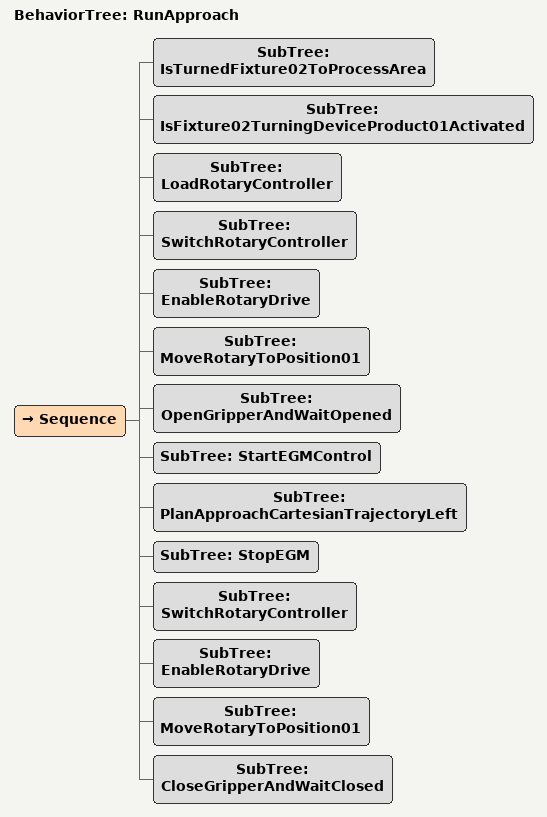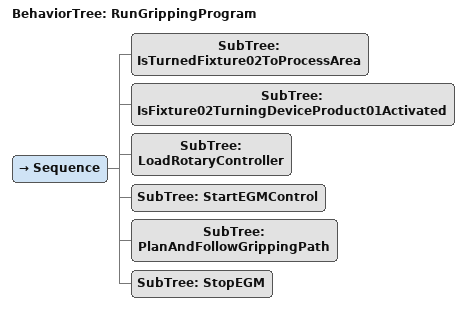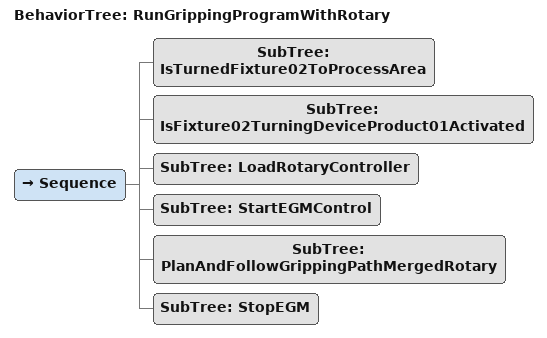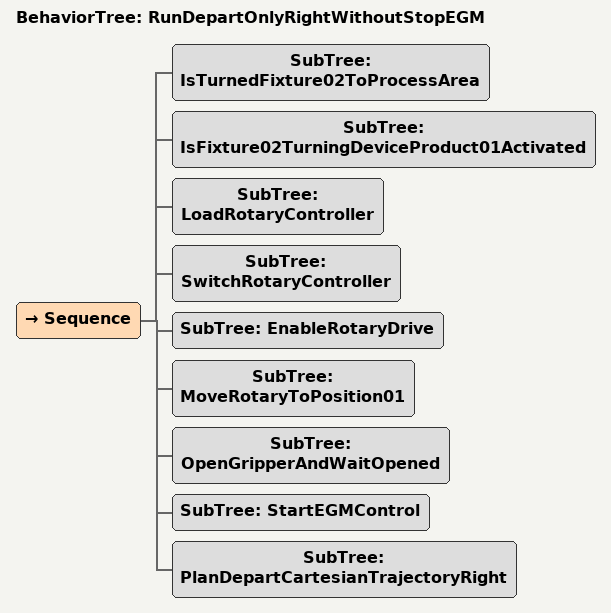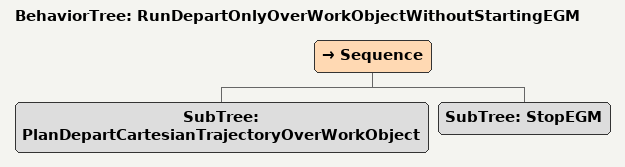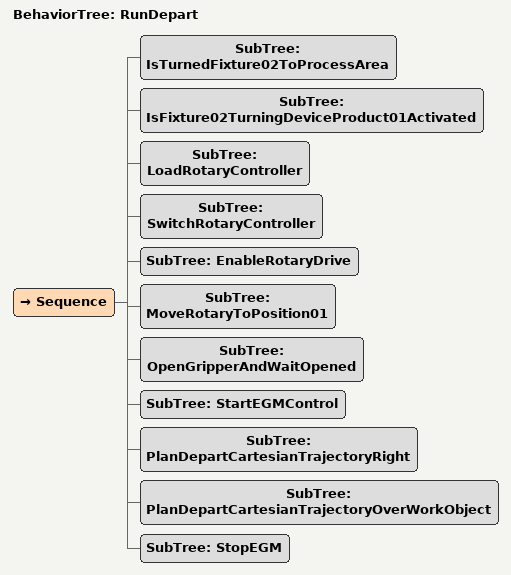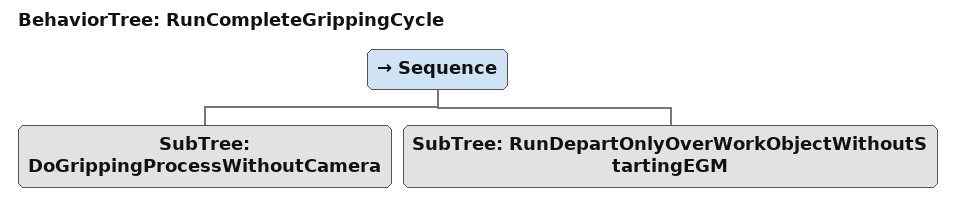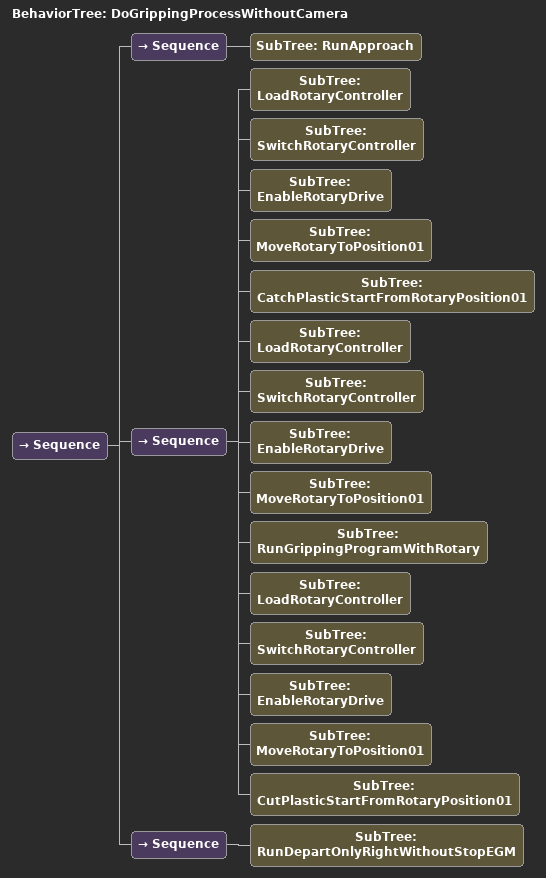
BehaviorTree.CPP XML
<root BTCPP_format="4" main_tree_to_execute="DoGrippingProcessWithoutCamera">
    <include path="egm_control.xml"/>
    <include path="trajectories.xml"/>
    <include path="gripper.xml"/>
    <BehaviorTree ID="RunApproach">
        <Sequence>
            <SubTree ID="IsTurnedFixture02ToProcessArea"/>
            <SubTree ID="IsFixture02TurningDeviceProduct01Activated"/>

            <SubTree ID="LoadRotaryController"/>
            <SubTree ID="SwitchRotaryController"/>
            <SubTree ID="EnableRotaryDrive"/>
            <SubTree ID="MoveRotaryToPosition01"/>
            <SubTree ID="OpenGripperAndWaitOpened"/>
            <SubTree ID="StartEGMControl" />
            <SubTree ID="PlanApproachCartesianTrajectoryLeft" />
            <SubTree ID="StopEGM" />
            <SubTree ID="SwitchRotaryController"/>
            <SubTree ID="EnableRotaryDrive"/>
            <SubTree ID="MoveRotaryToPosition01"/>
            <SubTree ID="CloseGripperAndWaitClosed"/>
        </Sequence>
    </BehaviorTree>
    <BehaviorTree ID="RunGrippingProgram">
        <Sequence>

            <SubTree ID="IsTurnedFixture02ToProcessArea"/>
            <SubTree ID="IsFixture02TurningDeviceProduct01Activated"/>

             <SubTree ID="LoadRotaryController"/>
            <SubTree ID="StartEGMControl" />
            <SubTree ID="PlanAndFollowGrippingPath"/>
            <SubTree ID="StopEGM" />
        </Sequence>
    </BehaviorTree>
    <BehaviorTree ID="RunGrippingProgramWithRotary">
       <Sequence>

          <SubTree ID="IsTurnedFixture02ToProcessArea"/>
          <SubTree ID="IsFixture02TurningDeviceProduct01Activated"/>

            <SubTree ID="LoadRotaryController"/>
          <SubTree ID="StartEGMControl" />
          <SubTree ID="PlanAndFollowGrippingPathMergedRotary"/>
          <SubTree ID="StopEGM" />
        </Sequence>
    </BehaviorTree>
    <BehaviorTree ID="RunDepartOnlyRightWithoutStopEGM">
        <Sequence>
                <SubTree ID="IsTurnedFixture02ToProcessArea"/>
                <SubTree ID="IsFixture02TurningDeviceProduct01Activated"/>

                <SubTree ID="LoadRotaryController"/>
                <SubTree ID="SwitchRotaryController"/>
                <SubTree ID="EnableRotaryDrive"/>
                <SubTree ID="MoveRotaryToPosition01"/>
                <SubTree ID="OpenGripperAndWaitOpened"/>
                <SubTree ID="StartEGMControl" />
                <SubTree ID="PlanDepartCartesianTrajectoryRight"/>
        </Sequence>
    </BehaviorTree>
    <BehaviorTree ID="RunDepartOnlyOverWorkObjectWithoutStartingEGM">
        <Sequence>
                <SubTree ID="PlanDepartCartesianTrajectoryOverWorkObject"/>
                <SubTree ID="StopEGM" />
        </Sequence>
    </BehaviorTree>
    <BehaviorTree ID="RunDepart">
        <Sequence>

                <SubTree ID="IsTurnedFixture02ToProcessArea"/>
                <SubTree ID="IsFixture02TurningDeviceProduct01Activated"/>

                <SubTree ID="LoadRotaryController"/>
                <SubTree ID="SwitchRotaryController"/>
                <SubTree ID="EnableRotaryDrive"/>
                <SubTree ID="MoveRotaryToPosition01"/>
                <SubTree ID="OpenGripperAndWaitOpened"/>
                <SubTree ID="StartEGMControl" />
                <SubTree ID="PlanDepartCartesianTrajectoryRight"/>
                <SubTree ID="PlanDepartCartesianTrajectoryOverWorkObject"/>
                <SubTree ID="StopEGM" />
        </Sequence>
    </BehaviorTree>
    <BehaviorTree ID="RunCompleteGrippingCycle">
      <Sequence>
        <SubTree ID="DoGrippingProcessWithoutCamera"/>
        <SubTree ID="RunDepartOnlyOverWorkObjectWithoutStartingEGM"/>

      </Sequence>
    </BehaviorTree>
    <BehaviorTree ID="DoGrippingProcessWithoutCamera">
        <Sequence>

            <Sequence>
                <SubTree ID="RunApproach"/>
            </Sequence>
            <Sequence>
                <SubTree ID="LoadRotaryController"/>
                <SubTree ID="SwitchRotaryController"/>
                <SubTree ID="EnableRotaryDrive"/>
                <SubTree ID="MoveRotaryToPosition01"/>

                <SubTree ID="CatchPlasticStartFromRotaryPosition01"/>

                <SubTree ID="LoadRotaryController"/>
                <SubTree ID="SwitchRotaryController"/>
                <SubTree ID="EnableRotaryDrive"/>
                <SubTree ID="MoveRotaryToPosition01"/>

                <SubTree ID="RunGrippingProgramWithRotary"/>

                <SubTree ID="LoadRotaryController"/>
                <SubTree ID="SwitchRotaryController"/>
                <SubTree ID="EnableRotaryDrive"/>
                <SubTree ID="MoveRotaryToPosition01"/>

                <SubTree ID="CutPlasticStartFromRotaryPosition01"/>

            </Sequence>
            <Sequence>
                <SubTree ID="RunDepartOnlyRightWithoutStopEGM"/>
            </Sequence>
        </Sequence>
   </BehaviorTree>
</root>
